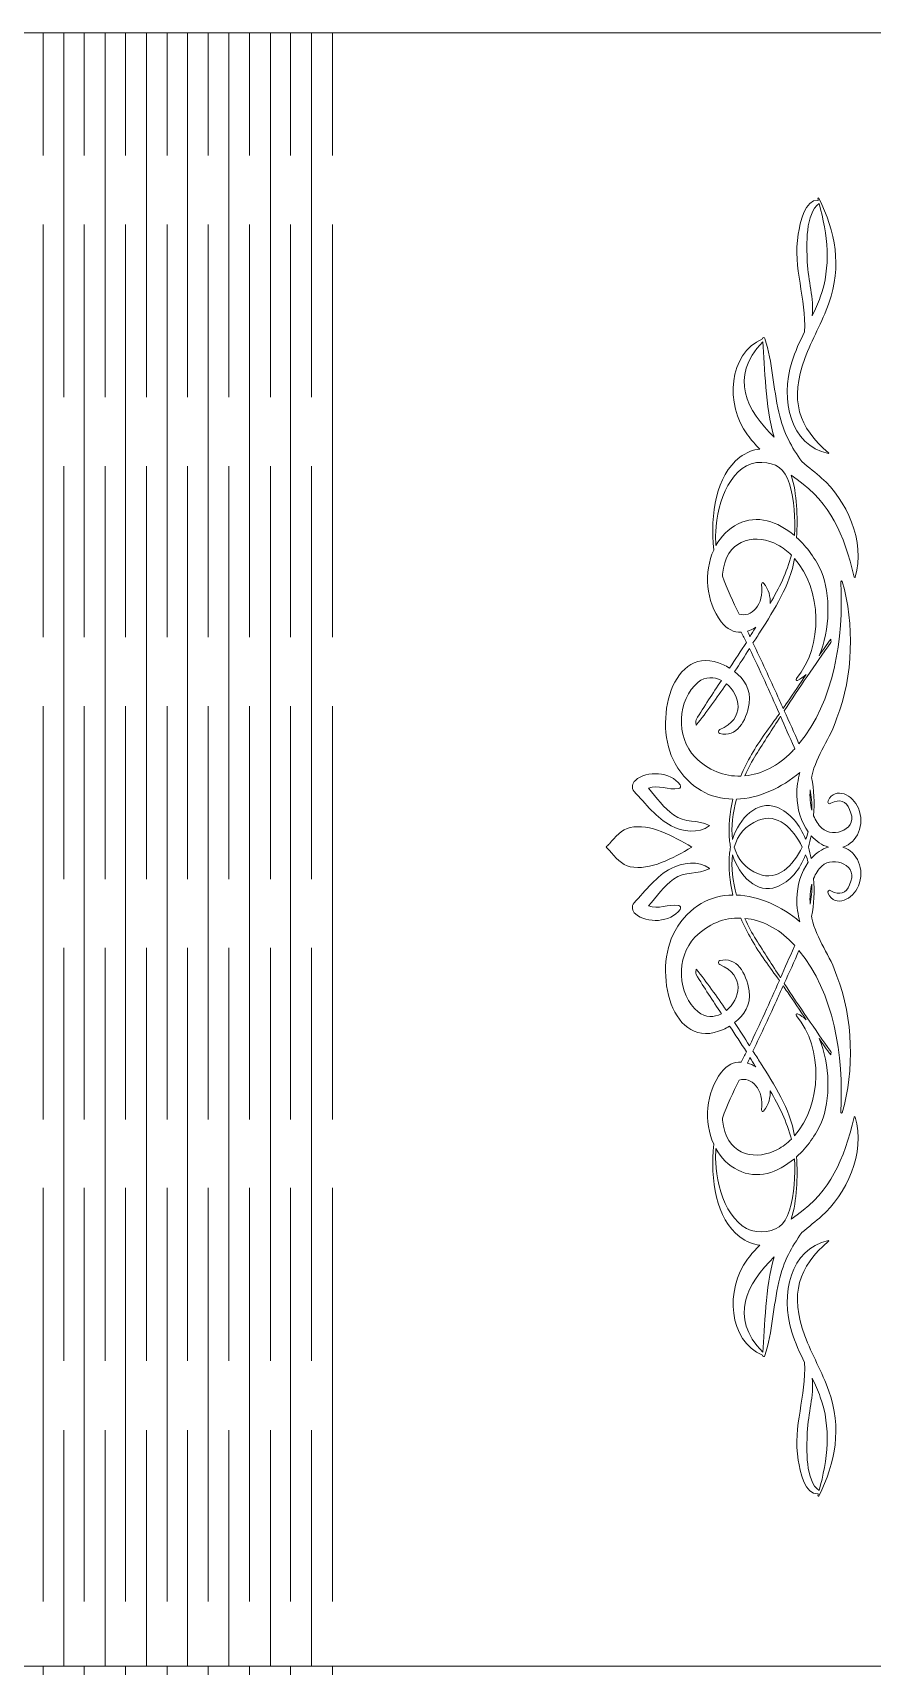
# Model space of a CAD drawing. Header units: millimetres. Extents: x -2181 to -135, y -809 to 517.
# Drawn here: x -954.3 to -892.7, y 397.5 to 517.4 of the extents above; entities that cross this region are included whole.
import ezdxf

# ---------------------------------------------------------------- set-up
doc = ezdxf.new("R2010")
doc.units = ezdxf.units.MM
doc.header["$MEASUREMENT"] = 0
doc.layers.add('layer 1', color=7, linetype='Continuous')

msp = doc.modelspace()

# ---------------------------------------------------------------- linework, layer by layer
at = {"layer": 'layer 1', "color": 250, "lineweight": 18}
msp.add_open_spline([(-1077.7513, 517.3548), (-1077.7513, 517.3548), (-1077.7513, 397.4972), (-1077.7513, 397.4972), (-1077.7513, 397.4972), (-1077.7513, 397.4972), (-832.2763, 397.4972), (-832.2763, 397.4972), (-832.2763, 397.4972), (-832.2763, 397.4972), (-832.2763, 517.3548), (-832.2763, 517.3548), (-832.2763, 517.3548), (-832.2763, 517.3548), (-1077.7513, 517.3548), (-1077.7513, 517.3548)], degree=3, knots=[0, 0, 0, 0, 0.2, 0.2, 0.2, 0.2, 0.4, 0.4, 0.4, 0.4, 0.6, 0.6, 0.6, 0.6, 1, 1, 1, 1], dxfattribs=at)
at = {"layer": 'layer 1', "color": 251, "lineweight": 18}
for points in [[(-953.5016, 517.356), (-953.5016, 517.356), (-953.5016, 508.3524), (-953.5016, 508.3524)], [(-951.9767, 517.3548), (-951.9767, 517.3548), (-951.9766, 490.6024), (-951.9766, 490.6024)], [(-950.4766, 517.356), (-950.4766, 517.356), (-950.4766, 508.3524), (-950.4766, 508.3524)], [(-948.9517, 517.3548), (-948.9517, 517.3548), (-948.9516, 490.6024), (-948.9516, 490.6024)], [(-947.4516, 517.356), (-947.4516, 517.356), (-947.4516, 508.3524), (-947.4516, 508.3524)], [(-945.9267, 517.3548), (-945.9267, 517.3548), (-945.9266, 490.6024), (-945.9266, 490.6024)], [(-944.4016, 517.356), (-944.4016, 517.356), (-944.4016, 508.3524), (-944.4016, 508.3524)], [(-942.9017, 517.3548), (-942.9017, 517.3548), (-942.9016, 490.6024), (-942.9016, 490.6024)], [(-941.4016, 517.356), (-941.4016, 517.356), (-941.4016, 508.3524), (-941.4016, 508.3524)], [(-939.8767, 517.3548), (-939.8767, 517.3548), (-939.8766, 490.6024), (-939.8766, 490.6024)], [(-938.3516, 517.356), (-938.3516, 517.356), (-938.3516, 508.3524), (-938.3516, 508.3524)], [(-936.8267, 517.3548), (-936.8267, 517.3548), (-936.8266, 490.6024), (-936.8266, 490.6024)], [(-935.3516, 517.356), (-935.3516, 517.356), (-935.3516, 508.3524), (-935.3516, 508.3524)], [(-933.8017, 517.3548), (-933.8017, 517.3548), (-933.8016, 490.6024), (-933.8016, 490.6024)], [(-932.2766, 517.356), (-932.2766, 517.356), (-932.2766, 508.3524), (-932.2766, 508.3524)], [(-953.5016, 503.2774), (-953.5016, 503.2774), (-953.5016, 473.0024), (-953.5016, 473.0024)], [(-950.4766, 503.2774), (-950.4766, 503.2774), (-950.4766, 473.0024), (-950.4766, 473.0024)], [(-947.4516, 503.2774), (-947.4516, 503.2774), (-947.4516, 473.0024), (-947.4516, 473.0024)], [(-944.4016, 503.2774), (-944.4016, 503.2774), (-944.4016, 473.0024), (-944.4016, 473.0024)], [(-941.4016, 503.2774), (-941.4016, 503.2774), (-941.4016, 473.0024), (-941.4016, 473.0024)], [(-938.3516, 503.2774), (-938.3516, 503.2774), (-938.3516, 473.0024), (-938.3516, 473.0024)], [(-935.3516, 503.2774), (-935.3516, 503.2774), (-935.3516, 473.0024), (-935.3516, 473.0024)], [(-932.2766, 503.2774), (-932.2766, 503.2774), (-932.2766, 473.0024), (-932.2766, 473.0024)], [(-951.9766, 485.5524), (-951.9766, 485.5524), (-951.9766, 455.2525), (-951.9766, 455.2525)], [(-948.9516, 485.5524), (-948.9516, 485.5524), (-948.9516, 455.2525), (-948.9516, 455.2525)], [(-945.9266, 485.5524), (-945.9266, 485.5524), (-945.9266, 455.2525), (-945.9266, 455.2525)], [(-942.9016, 485.5524), (-942.9016, 485.5524), (-942.9016, 455.2525), (-942.9016, 455.2525)], [(-939.8766, 485.5524), (-939.8766, 485.5524), (-939.8766, 455.2525), (-939.8766, 455.2525)], [(-936.8266, 485.5524), (-936.8266, 485.5524), (-936.8266, 455.2525), (-936.8266, 455.2525)], [(-933.8016, 485.5524), (-933.8016, 485.5524), (-933.8016, 455.2525), (-933.8016, 455.2525)], [(-953.5016, 467.9525), (-953.5016, 467.9525), (-953.5016, 437.6274), (-953.5016, 437.6274)], [(-950.4766, 467.9525), (-950.4766, 467.9525), (-950.4766, 437.6274), (-950.4766, 437.6274)], [(-947.4516, 467.9525), (-947.4516, 467.9525), (-947.4516, 437.6274), (-947.4516, 437.6274)], [(-944.4016, 467.9525), (-944.4016, 467.9525), (-944.4016, 437.6274), (-944.4016, 437.6274)], [(-941.4016, 467.9525), (-941.4016, 467.9525), (-941.4016, 437.6274), (-941.4016, 437.6274)], [(-938.3516, 467.9525), (-938.3516, 467.9525), (-938.3516, 437.6274), (-938.3516, 437.6274)], [(-935.3516, 467.9525), (-935.3516, 467.9525), (-935.3516, 437.6274), (-935.3516, 437.6274)], [(-932.2766, 467.9525), (-932.2766, 467.9525), (-932.2766, 437.6274), (-932.2766, 437.6274)], [(-951.9766, 450.2025), (-951.9766, 450.2025), (-951.9766, 419.9024), (-951.9766, 419.9024)], [(-948.9516, 450.2025), (-948.9516, 450.2025), (-948.9516, 419.9024), (-948.9516, 419.9024)], [(-945.9266, 450.2025), (-945.9266, 450.2025), (-945.9266, 419.9024), (-945.9266, 419.9024)], [(-942.9016, 450.2025), (-942.9016, 450.2025), (-942.9016, 419.9024), (-942.9016, 419.9024)], [(-939.8766, 450.2025), (-939.8766, 450.2025), (-939.8766, 419.9024), (-939.8766, 419.9024)], [(-936.8266, 450.2025), (-936.8266, 450.2025), (-936.8266, 419.9024), (-936.8266, 419.9024)], [(-933.8016, 450.2025), (-933.8016, 450.2025), (-933.8016, 419.9024), (-933.8016, 419.9024)], [(-953.5016, 432.6024), (-953.5016, 432.6024), (-953.5016, 402.2524), (-953.5016, 402.2524)], [(-950.4766, 432.6024), (-950.4766, 432.6024), (-950.4766, 402.2524), (-950.4766, 402.2524)], [(-947.4516, 432.6024), (-947.4516, 432.6024), (-947.4516, 402.2524), (-947.4516, 402.2524)], [(-944.4016, 432.6024), (-944.4016, 432.6024), (-944.4016, 402.2524), (-944.4016, 402.2524)], [(-941.4016, 432.6024), (-941.4016, 432.6024), (-941.4016, 402.2524), (-941.4016, 402.2524)], [(-938.3516, 432.6024), (-938.3516, 432.6024), (-938.3516, 402.2524), (-938.3516, 402.2524)], [(-935.3516, 432.6024), (-935.3516, 432.6024), (-935.3516, 402.2524), (-935.3516, 402.2524)], [(-932.2766, 432.6024), (-932.2766, 432.6024), (-932.2766, 402.2524), (-932.2766, 402.2524)], [(-951.9766, 414.8275), (-951.9766, 414.8275), (-951.9767, 397.4971), (-951.9767, 397.4971)], [(-948.9516, 414.8275), (-948.9516, 414.8275), (-948.9517, 397.4971), (-948.9517, 397.4971)], [(-945.9266, 414.8275), (-945.9266, 414.8275), (-945.9267, 397.4971), (-945.9267, 397.4971)], [(-942.9016, 414.8275), (-942.9016, 414.8275), (-942.9017, 397.4971), (-942.9017, 397.4971)], [(-939.8766, 414.8275), (-939.8766, 414.8275), (-939.8767, 397.4971), (-939.8767, 397.4971)], [(-936.8266, 414.8275), (-936.8266, 414.8275), (-936.8267, 397.4971), (-936.8267, 397.4971)], [(-933.8016, 414.8275), (-933.8016, 414.8275), (-933.8017, 397.4971), (-933.8017, 397.4971)], [(-953.5017, 397.5222), (-953.5017, 397.5222), (-953.5017, 397.4971), (-953.5017, 397.4971)], [(-953.5016, 397.4971), (-953.5016, 397.4971), (-953.5016, 388.4935), (-953.5016, 388.4935)], [(-950.4767, 397.5222), (-950.4767, 397.5222), (-950.4767, 397.4971), (-950.4767, 397.4971)], [(-950.4766, 397.4971), (-950.4766, 397.4971), (-950.4766, 388.4935), (-950.4766, 388.4935)], [(-947.4517, 397.5222), (-947.4517, 397.5222), (-947.4517, 397.4971), (-947.4517, 397.4971)], [(-947.4516, 397.4971), (-947.4516, 397.4971), (-947.4516, 388.4935), (-947.4516, 388.4935)], [(-944.4017, 397.5222), (-944.4017, 397.5222), (-944.4017, 397.4971), (-944.4017, 397.4971)], [(-944.4016, 397.4971), (-944.4016, 397.4971), (-944.4016, 388.4935), (-944.4016, 388.4935)], [(-941.4017, 397.5222), (-941.4017, 397.5222), (-941.4017, 397.4971), (-941.4017, 397.4971)], [(-941.4016, 397.4971), (-941.4016, 397.4971), (-941.4016, 388.4935), (-941.4016, 388.4935)], [(-938.3517, 397.5222), (-938.3517, 397.5222), (-938.3517, 397.4971), (-938.3517, 397.4971)], [(-938.3516, 397.4971), (-938.3516, 397.4971), (-938.3516, 388.4935), (-938.3516, 388.4935)], [(-935.3517, 397.5222), (-935.3517, 397.5222), (-935.3517, 397.4971), (-935.3517, 397.4971)], [(-935.3516, 397.4971), (-935.3516, 397.4971), (-935.3516, 388.4935), (-935.3516, 388.4935)], [(-932.2767, 397.5222), (-932.2767, 397.5222), (-932.2767, 397.4971), (-932.2767, 397.4971)], [(-932.2766, 397.4971), (-932.2766, 397.4971), (-932.2766, 388.4935), (-932.2766, 388.4935)]]:
    msp.add_open_spline(points, degree=3, dxfattribs=at)
at = {"layer": 'layer 1', "color": 175, "lineweight": 18}
for points, knots in [([(-895.852, 497.5145), (-896.358, 496.1068), (-897.1035, 494.8495), (-897.6238, 493.4506), (-897.6238, 493.4506), (-898.7539, 490.4156), (-898.0895, 488.3838), (-895.8769, 486.5236), (-895.8769, 486.5236), (-895.8574, 486.5062), (-895.8682, 486.4746), (-895.8927, 486.4767), (-895.8927, 486.4767), (-898.716, 487.0817), (-899.4224, 490.403), (-898.5708, 493.1872), (-898.5708, 493.1872), (-898.3322, 493.9688), (-897.9936, 494.6962), (-897.6428, 495.4134), (-897.6428, 495.4134), (-897.486, 497.8819), (-898.5287, 500.0648), (-898.1059, 502.5732), (-898.1059, 502.5732), (-897.9685, 503.3943), (-897.6111, 505.1747), (-896.637, 505.0438), (-896.637, 505.0438), (-896.6496, 505.0858), (-896.6592, 505.1301), (-896.6722, 505.1747), (-896.6722, 505.1747), (-896.689, 505.2309), (-896.6145, 505.2661), (-896.5891, 505.213), (-896.5891, 505.213), (-895.3853, 502.7647), (-894.8866, 500.2054), (-895.852, 497.5145)], [0, 0, 0, 0, 0.09090909, 0.09090909, 0.09090909, 0.09090909, 0.18181818, 0.18181818, 0.18181818, 0.18181818, 0.27272727, 0.27272727, 0.27272727, 0.27272727, 0.36363636, 0.36363636, 0.36363636, 0.36363636, 0.45454545, 0.45454545, 0.45454545, 0.45454545, 0.54545455, 0.54545455, 0.54545455, 0.54545455, 0.63636364, 0.63636364, 0.63636364, 0.63636364, 0.72727273, 0.72727273, 0.72727273, 0.72727273, 0.81818182, 0.81818182, 0.81818182, 0.81818182, 1, 1, 1, 1]), ([(-896.5751, 504.8164), (-897.5823, 504.1289), (-897.5031, 501.7389), (-897.4395, 500.548), (-897.4395, 500.548), (-897.3615, 499.0963), (-896.9493, 497.8844), (-897.0777, 496.5773), (-897.0777, 496.5773), (-896.864, 497.0242), (-896.6592, 497.4782), (-896.4857, 497.9543), (-896.4857, 497.9543), (-895.679, 500.1513), (-895.9494, 502.5893), (-896.5747, 504.8164)], [0, 0, 0, 0, 0.2, 0.2, 0.2, 0.2, 0.4, 0.4, 0.4, 0.4, 0.6, 0.6, 0.6, 0.6, 1, 1, 1, 1]), ([(-898.1817, 484.5829), (-895.7058, 482.7835), (-894.7923, 480.6383), (-893.995, 477.4095), (-893.995, 477.4095), (-893.9839, 477.3673), (-893.9323, 477.3709), (-893.9206, 477.4095), (-893.9206, 477.4095), (-893.1446, 480.0578), (-894.6064, 483.116), (-896.3958, 484.6825), (-896.3958, 484.6825), (-896.8032, 485.0414), (-897.3099, 485.4436), (-897.8486, 485.8849), (-897.8486, 485.8849), (-898.5789, 486.9533), (-899.1774, 487.9296), (-899.5327, 489.5032), (-899.5327, 489.5032), (-899.9382, 491.2909), (-899.9978, 493.1672), (-900.5478, 494.9101), (-900.5478, 494.9101), (-900.5795, 495.0146), (-900.7318, 495.0098), (-900.7246, 494.8859), (-900.7246, 494.8859), (-900.7261, 494.8859), (-900.729, 494.8859), (-900.7307, 494.8859), (-900.7307, 494.8859), (-903.2244, 493.8132), (-903.4902, 490.0976), (-901.8197, 487.8406), (-901.8197, 487.8406), (-901.5414, 487.4651), (-901.2422, 487.123), (-900.928, 486.8052), (-900.928, 486.8052), (-901.4168, 486.766), (-901.9231, 486.5626), (-902.39, 486.1999), (-902.39, 486.1999), (-904.1243, 484.8533), (-904.5679, 482.0478), (-904.3063, 479.3978), (-904.3063, 479.3978), (-905.0445, 477.7763), (-904.8811, 475.6445), (-903.7551, 474.1302), (-903.7551, 474.1302), (-903.3408, 473.5725), (-902.8104, 473.3528), (-902.2852, 473.3716), (-902.2852, 473.3716), (-902.1578, 473.1193), (-902.0315, 472.8657), (-901.9055, 472.6255), (-901.9055, 472.6255), (-902.3118, 471.9993), (-902.7272, 471.3667), (-903.1442, 470.7357), (-903.1442, 470.7357), (-903.2967, 470.8289), (-903.4503, 470.91), (-903.599, 470.9789), (-903.599, 470.9789), (-907.3676, 472.7148), (-908.8368, 466.7028), (-907.1365, 463.736), (-907.1365, 463.736), (-906.0847, 461.901), (-904.5286, 461.1419), (-902.8945, 461.1192), (-902.8945, 461.1192), (-903.1373, 460.1406), (-903.237, 459.1172), (-903.137, 458.0486), (-903.137, 458.0486), (-903.1231, 457.9016), (-903.1013, 457.7529), (-903.0715, 457.6041)], [0, 0, 0, 0, 0.04545455, 0.04545455, 0.04545455, 0.04545455, 0.09090909, 0.09090909, 0.09090909, 0.09090909, 0.13636364, 0.13636364, 0.13636364, 0.13636364, 0.18181818, 0.18181818, 0.18181818, 0.18181818, 0.22727273, 0.22727273, 0.22727273, 0.22727273, 0.27272727, 0.27272727, 0.27272727, 0.27272727, 0.31818182, 0.31818182, 0.31818182, 0.31818182, 0.36363636, 0.36363636, 0.36363636, 0.36363636, 0.40909091, 0.40909091, 0.40909091, 0.40909091, 0.45454545, 0.45454545, 0.45454545, 0.45454545, 0.5, 0.5, 0.5, 0.5, 0.54545455, 0.54545455, 0.54545455, 0.54545455, 0.59090909, 0.59090909, 0.59090909, 0.59090909, 0.63636364, 0.63636364, 0.63636364, 0.63636364, 0.68181818, 0.68181818, 0.68181818, 0.68181818, 0.72727273, 0.72727273, 0.72727273, 0.72727273, 0.77272727, 0.77272727, 0.77272727, 0.77272727, 0.81818182, 0.81818182, 0.81818182, 0.81818182, 0.86363636, 0.86363636, 0.86363636, 0.86363636, 0.90909091, 0.90909091, 0.90909091, 0.90909091, 1, 1, 1, 1]), ([(-899.88, 487.6737), (-900.5299, 489.9443), (-900.5575, 492.7976), (-900.7082, 494.6692), (-900.7082, 494.6692), (-903.2238, 492.0549), (-901.8549, 489.639), (-899.88, 487.6737)], [0, 0, 0, 0, 0.33333333, 0.33333333, 0.33333333, 0.33333333, 1, 1, 1, 1]), ([(-898.3864, 480.4668), (-898.3129, 481.7324), (-898.4059, 483.0444), (-898.7502, 484.2489), (-898.7502, 484.2489), (-899.0773, 485.3944), (-899.7778, 485.7867), (-900.7648, 485.8291), (-900.7648, 485.8291), (-902.9993, 485.9248), (-904.0475, 482.9063), (-904.1589, 480.74), (-904.1589, 480.74), (-904.1768, 480.391), (-904.1702, 480.0512), (-904.1438, 479.72), (-904.1438, 479.72), (-903.7699, 480.3931), (-903.2264, 480.9557), (-902.5169, 481.3134), (-902.5169, 481.3134), (-901.1256, 482.0154), (-899.6083, 481.5005), (-898.3864, 480.4668)], [0, 0, 0, 0, 0.14285714, 0.14285714, 0.14285714, 0.14285714, 0.28571429, 0.28571429, 0.28571429, 0.28571429, 0.42857143, 0.42857143, 0.42857143, 0.42857143, 0.57142857, 0.57142857, 0.57142857, 0.57142857, 0.71428571, 0.71428571, 0.71428571, 0.71428571, 1, 1, 1, 1]), ([(-899.1337, 467.6082), (-898.0216, 469.2957), (-896.8814, 470.9723), (-895.7141, 472.6086), (-895.7141, 472.6086), (-895.6777, 472.6592), (-895.7252, 472.8517), (-895.7241, 472.8535), (-895.7241, 472.8535), (-896.0111, 472.4543), (-896.2945, 472.0515), (-896.5757, 471.6468), (-896.5757, 471.6468), (-895.7472, 473.5071), (-895.7267, 476.1972), (-896.4072, 477.7895), (-896.4072, 477.7895), (-896.802, 478.7136), (-897.4467, 479.6227), (-898.2245, 480.3252), (-898.2245, 480.3252), (-898.1312, 481.854), (-898.1966, 483.5004), (-898.6142, 484.897)], [0, 0, 0, 0, 0.14285714, 0.14285714, 0.14285714, 0.14285714, 0.28571429, 0.28571429, 0.28571429, 0.28571429, 0.42857143, 0.42857143, 0.42857143, 0.42857143, 0.57142857, 0.57142857, 0.57142857, 0.57142857, 0.71428571, 0.71428571, 0.71428571, 0.71428571, 1, 1, 1, 1]), ([(-900.1677, 475.476), (-899.5214, 476.588), (-898.9233, 477.7741), (-898.6087, 479.0276), (-898.6087, 479.0276), (-898.9099, 479.325), (-899.2475, 479.5809), (-899.6212, 479.7841), (-899.6212, 479.7841), (-901.0884, 480.5833), (-903.1834, 480.3226), (-903.5975, 478.0704), (-903.5975, 478.0704), (-903.632, 477.8819), (-903.6542, 477.6868), (-903.6641, 477.4902), (-903.6641, 477.4902), (-903.3369, 476.5282), (-902.8892, 475.6137), (-902.4389, 474.6986), (-902.4389, 474.6986), (-901.5569, 474.3961), (-900.5902, 475.384), (-900.7966, 476.87), (-900.7966, 476.87), (-900.8092, 476.9661), (-900.7126, 477.0594), (-900.645, 476.9731), (-900.645, 476.9731), (-900.2643, 476.4813), (-900.1298, 475.9622), (-900.1677, 475.476)], [0, 0, 0, 0, 0.11111111, 0.11111111, 0.11111111, 0.11111111, 0.22222222, 0.22222222, 0.22222222, 0.22222222, 0.33333333, 0.33333333, 0.33333333, 0.33333333, 0.44444444, 0.44444444, 0.44444444, 0.44444444, 0.55555556, 0.55555556, 0.55555556, 0.55555556, 0.66666667, 0.66666667, 0.66666667, 0.66666667, 0.77777778, 0.77777778, 0.77777778, 0.77777778, 1, 1, 1, 1]), ([(-899.2115, 467.7734), (-899.3338, 468.0624), (-899.465, 468.3503), (-899.5955, 468.6378), (-899.5955, 468.6378), (-900.1998, 469.9655), (-900.8083, 471.2928), (-901.4297, 472.5812), (-901.4297, 472.5812), (-901.2414, 472.848), (-901.0556, 473.1438), (-900.8707, 473.4395), (-900.8707, 473.4395), (-899.8761, 475.0301), (-898.6977, 476.7884), (-898.3766, 478.7826), (-898.3766, 478.7826), (-896.3864, 476.5326), (-896.2343, 472.3443), (-898.2388, 469.9749), (-898.2388, 469.9749), (-898.286, 469.9177), (-898.2382, 469.7971), (-898.1664, 469.8287), (-898.1664, 469.8287), (-897.9339, 469.9389), (-897.7204, 470.0864), (-897.5252, 470.2647), (-897.5252, 470.2647), (-897.9862, 469.5869), (-898.4444, 468.9068), (-898.9044, 468.2285), (-898.9044, 468.2285), (-899.0079, 468.0758), (-899.1132, 467.9239), (-899.2115, 467.7734)], [0, 0, 0, 0, 0.1, 0.1, 0.1, 0.1, 0.2, 0.2, 0.2, 0.2, 0.3, 0.3, 0.3, 0.3, 0.4, 0.4, 0.4, 0.4, 0.5, 0.5, 0.5, 0.5, 0.6, 0.6, 0.6, 0.6, 0.7, 0.7, 0.7, 0.7, 0.8, 0.8, 0.8, 0.8, 1, 1, 1, 1]), ([(-898.6142, 430.3085), (-898.1966, 431.7051), (-898.1312, 433.3515), (-898.2245, 434.8804), (-898.2245, 434.8804), (-897.4467, 435.5828), (-896.802, 436.4919), (-896.4072, 437.4161), (-896.4072, 437.4161), (-895.7267, 439.0083), (-895.7472, 441.6985), (-896.5757, 443.5587), (-896.5757, 443.5587), (-896.2945, 443.1541), (-896.0111, 442.7513), (-895.7241, 442.352), (-895.7241, 442.352), (-895.7252, 442.3539), (-895.6777, 442.5464), (-895.7141, 442.5969), (-895.7141, 442.5969), (-896.8814, 444.2332), (-898.0216, 445.9098), (-899.1337, 447.5973), (-899.1337, 447.5973), (-898.7659, 448.397), (-898.4025, 449.2089), (-898.0518, 450.0273), (-898.0518, 450.0273), (-895.4935, 446.9316), (-894.7729, 442.3489), (-894.9747, 438.131), (-894.9747, 438.131), (-894.9777, 438.0595), (-894.8903, 438.0524), (-894.872, 438.117), (-894.872, 438.117), (-893.9839, 441.2405), (-894.0605, 445.0191), (-895.2709, 448.1262), (-895.2709, 448.1262), (-895.7133, 449.6059), (-896.7749, 450.8309), (-897.1044, 452.3869), (-897.1044, 452.3869), (-897.1123, 452.4239), (-897.1197, 452.4614), (-897.127, 452.4994), (-897.127, 452.4994), (-896.9257, 453.4038), (-896.9109, 454.3591), (-896.9762, 455.3009), (-896.9762, 455.3009), (-896.8401, 455.6499), (-896.6456, 455.9623), (-896.3785, 456.2096), (-896.3785, 456.2096), (-895.522, 457.003), (-893.5768, 456.2635), (-894.3525, 454.8435), (-894.3525, 454.8435), (-894.5931, 454.1979), (-895.0509, 454.0465), (-895.7232, 454.3874), (-895.7232, 454.3874), (-895.8137, 454.5225), (-895.9921, 454.3517), (-895.9204, 454.2095), (-895.9204, 454.2095), (-895.3678, 453.1116), (-894.0899, 453.7823), (-893.6873, 454.7521), (-893.6873, 454.7521), (-893.1894, 455.9581), (-893.7719, 457.2695), (-894.8239, 457.6028), (-894.8239, 457.6028), (-893.7719, 457.9361), (-893.1894, 459.2475), (-893.6873, 460.4534), (-893.6873, 460.4534), (-894.0899, 461.4232), (-895.3678, 462.0939), (-895.9204, 460.9961), (-895.9204, 460.9961), (-895.9921, 460.8538), (-895.8137, 460.683), (-895.7232, 460.8181), (-895.7232, 460.8181), (-895.0509, 461.1591), (-894.5931, 461.0077), (-894.3525, 460.3621), (-894.3525, 460.3621), (-893.5768, 458.942), (-895.522, 458.2025), (-896.3785, 458.996), (-896.3785, 458.996), (-896.6456, 459.2432), (-896.8401, 459.5557), (-896.9762, 459.9046), (-896.9762, 459.9046), (-896.9109, 460.8465), (-896.9257, 461.8017), (-897.127, 462.7062), (-897.127, 462.7062), (-897.1197, 462.7442), (-897.1123, 462.7816), (-897.1044, 462.8187), (-897.1044, 462.8187), (-896.7749, 464.3747), (-895.7133, 465.5996), (-895.2709, 467.0794), (-895.2709, 467.0794), (-894.0605, 470.1865), (-893.9839, 473.9651), (-894.872, 477.0885), (-894.872, 477.0885), (-894.8903, 477.1531), (-894.9777, 477.146), (-894.9747, 477.0745), (-894.9747, 477.0745), (-894.7729, 472.8566), (-895.4935, 468.2739), (-898.0518, 465.1782), (-898.0518, 465.1782), (-898.4025, 465.9966), (-898.7659, 466.8086), (-899.1337, 467.6082)], [0, 0, 0, 0, 0.03030303, 0.03030303, 0.03030303, 0.03030303, 0.06060606, 0.06060606, 0.06060606, 0.06060606, 0.09090909, 0.09090909, 0.09090909, 0.09090909, 0.12121212, 0.12121212, 0.12121212, 0.12121212, 0.15151515, 0.15151515, 0.15151515, 0.15151515, 0.18181818, 0.18181818, 0.18181818, 0.18181818, 0.21212121, 0.21212121, 0.21212121, 0.21212121, 0.24242424, 0.24242424, 0.24242424, 0.24242424, 0.27272727, 0.27272727, 0.27272727, 0.27272727, 0.3030303, 0.3030303, 0.3030303, 0.3030303, 0.33333333, 0.33333333, 0.33333333, 0.33333333, 0.36363636, 0.36363636, 0.36363636, 0.36363636, 0.39393939, 0.39393939, 0.39393939, 0.39393939, 0.42424242, 0.42424242, 0.42424242, 0.42424242, 0.45454545, 0.45454545, 0.45454545, 0.45454545, 0.48484848, 0.48484848, 0.48484848, 0.48484848, 0.51515152, 0.51515152, 0.51515152, 0.51515152, 0.54545455, 0.54545455, 0.54545455, 0.54545455, 0.57575758, 0.57575758, 0.57575758, 0.57575758, 0.60606061, 0.60606061, 0.60606061, 0.60606061, 0.63636364, 0.63636364, 0.63636364, 0.63636364, 0.66666667, 0.66666667, 0.66666667, 0.66666667, 0.6969697, 0.6969697, 0.6969697, 0.6969697, 0.72727273, 0.72727273, 0.72727273, 0.72727273, 0.75757576, 0.75757576, 0.75757576, 0.75757576, 0.78787879, 0.78787879, 0.78787879, 0.78787879, 0.81818182, 0.81818182, 0.81818182, 0.81818182, 0.84848485, 0.84848485, 0.84848485, 0.84848485, 0.87878788, 0.87878788, 0.87878788, 0.87878788, 0.90909091, 0.90909091, 0.90909091, 0.90909091, 0.93939394, 0.93939394, 0.93939394, 0.93939394, 1, 1, 1, 1]), ([(-901.224, 473.7333), (-901.4134, 473.6066), (-901.6182, 473.5085), (-901.8299, 473.4465), (-901.8299, 473.4465), (-901.7653, 473.3116), (-901.7005, 473.1767), (-901.6487, 473.0334)], [0, 0, 0, 0, 0.33333333, 0.33333333, 0.33333333, 0.33333333, 1, 1, 1, 1]), ([(-899.4857, 467.3881), (-900.1917, 466.4155), (-900.9271, 465.4456), (-901.5345, 464.3887), (-901.5345, 464.3887), (-901.8281, 463.8779), (-902.095, 463.3518), (-902.3244, 462.8109), (-902.3244, 462.8109), (-903.5163, 462.7753), (-904.7034, 463.2145), (-905.686, 464.2217), (-905.686, 464.2217), (-907.0884, 465.6592), (-906.9903, 468.4434), (-905.4534, 469.6965), (-905.4534, 469.6965), (-904.9184, 470.1347), (-904.285, 470.111), (-903.744, 469.8291), (-903.744, 469.8291), (-904.3737, 468.8768), (-905.0003, 467.9218), (-905.5996, 466.9429), (-905.5996, 466.9429), (-905.6473, 466.8663), (-905.5874, 466.5467), (-905.5829, 466.5531), (-905.5829, 466.5531), (-904.8214, 467.5325), (-904.0879, 468.5488), (-903.3765, 469.5872), (-903.3765, 469.5872), (-902.3621, 468.7669), (-901.9465, 467.0313), (-903.8594, 466.2185), (-903.8594, 466.2185), (-903.9689, 466.1717), (-903.9942, 465.9554), (-903.8594, 465.9261), (-903.8594, 465.9261), (-902.6273, 465.6391), (-901.925, 466.794), (-901.7084, 468.1476), (-901.7084, 468.1476), (-901.5442, 469.1761), (-902.0941, 469.9571), (-902.7732, 470.4808), (-902.7732, 470.4808), (-902.4, 471.0411), (-902.0321, 471.6064), (-901.6833, 472.1795), (-901.6833, 472.1795), (-900.9249, 470.603), (-900.1986, 468.9936), (-899.4857, 467.3881)], [0, 0, 0, 0, 0.06666667, 0.06666667, 0.06666667, 0.06666667, 0.13333333, 0.13333333, 0.13333333, 0.13333333, 0.2, 0.2, 0.2, 0.2, 0.26666667, 0.26666667, 0.26666667, 0.26666667, 0.33333333, 0.33333333, 0.33333333, 0.33333333, 0.4, 0.4, 0.4, 0.4, 0.46666667, 0.46666667, 0.46666667, 0.46666667, 0.53333333, 0.53333333, 0.53333333, 0.53333333, 0.6, 0.6, 0.6, 0.6, 0.66666667, 0.66666667, 0.66666667, 0.66666667, 0.73333333, 0.73333333, 0.73333333, 0.73333333, 0.8, 0.8, 0.8, 0.8, 0.86666667, 0.86666667, 0.86666667, 0.86666667, 1, 1, 1, 1]), ([(-898.3629, 464.8197), (-898.4329, 464.7427), (-898.5041, 464.6665), (-898.5767, 464.5914), (-898.5767, 464.5914), (-899.5634, 463.5719), (-900.7853, 462.9499), (-902.0208, 462.8302), (-902.0208, 462.8302), (-901.7678, 463.4026), (-901.4879, 463.9281), (-901.2108, 464.3683), (-901.2108, 464.3683), (-900.6127, 465.3178), (-900.0064, 466.2648), (-899.4006, 467.206)], [0, 0, 0, 0, 0.2, 0.2, 0.2, 0.2, 0.4, 0.4, 0.4, 0.4, 0.6, 0.6, 0.6, 0.6, 1, 1, 1, 1]), ([(-906.8664, 461.8935), (-907.6718, 461.7728), (-908.3577, 462.192), (-909.0917, 461.9182), (-909.0917, 461.9182), (-908.5112, 461.2279), (-907.9341, 460.4556), (-907.2583, 459.9634), (-907.2583, 459.9634), (-906.4073, 459.3408), (-905.4858, 459.6428), (-904.6325, 459.1934), (-904.6325, 459.1934), (-904.6189, 459.1862), (-904.6232, 459.1668), (-904.6325, 459.1561), (-904.6325, 459.1561), (-905.3593, 458.5642), (-906.6504, 458.7465), (-907.433, 459.1617), (-907.433, 459.1617), (-908.4988, 459.7259), (-909.2918, 460.781), (-910.1423, 461.6934), (-910.1423, 461.6934), (-910.3681, 461.9353), (-910.2688, 462.3133), (-910.054, 462.498), (-910.054, 462.498), (-909.2072, 463.2283), (-907.4713, 463.1559), (-906.771, 462.1695), (-906.771, 462.1695), (-906.6905, 462.0558), (-906.7478, 461.9137), (-906.8664, 461.8935)], [0, 0, 0, 0, 0.1, 0.1, 0.1, 0.1, 0.2, 0.2, 0.2, 0.2, 0.3, 0.3, 0.3, 0.3, 0.4, 0.4, 0.4, 0.4, 0.5, 0.5, 0.5, 0.5, 0.6, 0.6, 0.6, 0.6, 0.7, 0.7, 0.7, 0.7, 0.8, 0.8, 0.8, 0.8, 1, 1, 1, 1]), ([(-902.6366, 461.1217), (-902.9154, 460.1189), (-903.052, 459.0846), (-902.9222, 458.1712), (-902.9222, 458.1712), (-902.417, 459.7147), (-901.1434, 461.0728), (-899.686, 460.5237), (-899.686, 460.5237), (-898.689, 460.148), (-897.9949, 459.2468), (-897.5613, 458.1735), (-897.5613, 458.1735), (-897.4907, 458.3557), (-897.4289, 458.5379), (-897.376, 458.7165), (-897.376, 458.7165), (-897.8944, 459.4474), (-898.1978, 460.4268), (-898.2078, 461.3949), (-898.2078, 461.3949), (-898.216, 461.9896), (-898.1236, 462.5474), (-897.9894, 463.0868), (-897.9894, 463.0868), (-899.3135, 461.9421), (-901.0025, 461.1755), (-902.6366, 461.1217)], [0, 0, 0, 0, 0.125, 0.125, 0.125, 0.125, 0.25, 0.25, 0.25, 0.25, 0.375, 0.375, 0.375, 0.375, 0.5, 0.5, 0.5, 0.5, 0.625, 0.625, 0.625, 0.625, 0.75, 0.75, 0.75, 0.75, 1, 1, 1, 1]), ([(-897.1063, 460.3141), (-897.0863, 460.8341), (-897.1365, 461.3207), (-897.236, 461.792), (-897.236, 461.792), (-897.2594, 461.2977), (-897.2254, 460.7856), (-897.1063, 460.3141)], [0, 0, 0, 0, 0.33333333, 0.33333333, 0.33333333, 0.33333333, 1, 1, 1, 1]), ([(-912.2008, 457.6028), (-912.1184, 457.6852), (-912.0334, 457.7644), (-911.9565, 457.8532), (-911.9565, 457.8532), (-911.5497, 458.3242), (-911.04, 458.9206), (-910.4444, 459.0404), (-910.4444, 459.0404), (-908.9484, 459.3373), (-907.3359, 458.4322), (-905.9013, 457.6028), (-905.9013, 457.6028), (-907.3359, 456.7733), (-908.9484, 455.8682), (-910.4444, 456.1651), (-910.4444, 456.1651), (-911.04, 456.2849), (-911.5497, 456.8814), (-911.9565, 457.3523), (-911.9565, 457.3523), (-912.0334, 457.4411), (-912.1184, 457.5204), (-912.2008, 457.6028)], [0, 0, 0, 0, 0.14285714, 0.14285714, 0.14285714, 0.14285714, 0.28571429, 0.28571429, 0.28571429, 0.28571429, 0.42857143, 0.42857143, 0.42857143, 0.42857143, 0.57142857, 0.57142857, 0.57142857, 0.57142857, 0.71428571, 0.71428571, 0.71428571, 0.71428571, 1, 1, 1, 1]), ([(-902.8013, 457.6044), (-902.5491, 458.4699), (-901.997, 459.1783), (-901.0153, 459.5719), (-901.0153, 459.5719), (-899.6259, 460.1293), (-898.4836, 458.9701), (-897.8109, 457.6047)], [0, 0, 0, 0, 0.33333333, 0.33333333, 0.33333333, 0.33333333, 1, 1, 1, 1]), ([(-897.3595, 457.6044), (-897.2762, 457.8758), (-897.2077, 458.1538), (-897.1533, 458.4334), (-897.1533, 458.4334), (-896.8015, 458.0306), (-896.3732, 457.7341), (-895.886, 457.6028), (-895.886, 457.6028), (-896.3732, 457.4714), (-896.8015, 457.1749), (-897.1533, 456.7721), (-897.1533, 456.7721), (-897.2077, 457.0517), (-897.2762, 457.3298), (-897.3595, 457.6011)], [0, 0, 0, 0, 0.2, 0.2, 0.2, 0.2, 0.4, 0.4, 0.4, 0.4, 0.6, 0.6, 0.6, 0.6, 1, 1, 1, 1]), ([(-903.0715, 457.6014), (-903.1013, 457.4527), (-903.1231, 457.3039), (-903.137, 457.1569), (-903.137, 457.1569), (-903.237, 456.0884), (-903.1373, 455.065), (-902.8945, 454.0863), (-902.8945, 454.0863), (-904.5286, 454.0636), (-906.0847, 453.3046), (-907.1365, 451.4695), (-907.1365, 451.4695), (-908.8368, 448.5027), (-907.3676, 442.4908), (-903.599, 444.2267), (-903.599, 444.2267), (-903.4503, 444.2955), (-903.2967, 444.3767), (-903.1442, 444.4699), (-903.1442, 444.4699), (-902.7272, 443.8389), (-902.3118, 443.2062), (-901.9055, 442.58), (-901.9055, 442.58), (-902.0315, 442.3398), (-902.1578, 442.0863), (-902.2852, 441.8339), (-902.2852, 441.8339), (-902.8104, 441.8527), (-903.3408, 441.6331), (-903.7551, 441.0753), (-903.7551, 441.0753), (-904.8811, 439.5611), (-905.0445, 437.4293), (-904.3063, 435.8077), (-904.3063, 435.8077), (-904.5679, 433.1578), (-904.1243, 430.3523), (-902.39, 429.0056), (-902.39, 429.0056), (-901.9231, 428.6429), (-901.4168, 428.4395), (-900.928, 428.4004), (-900.928, 428.4004), (-901.2422, 428.0826), (-901.5414, 427.7405), (-901.8197, 427.3649), (-901.8197, 427.3649), (-903.4902, 425.1079), (-903.2244, 421.3923), (-900.7307, 420.3197), (-900.7307, 420.3197), (-900.729, 420.3197), (-900.7261, 420.3197), (-900.7246, 420.3197), (-900.7246, 420.3197), (-900.7318, 420.1957), (-900.5795, 420.191), (-900.5478, 420.2954), (-900.5478, 420.2954), (-899.9978, 422.0383), (-899.9382, 423.9146), (-899.5327, 425.7024), (-899.5327, 425.7024), (-899.1774, 427.276), (-898.5789, 428.2523), (-897.8486, 429.3206), (-897.8486, 429.3206), (-897.3099, 429.762), (-896.8032, 430.1641), (-896.3958, 430.523), (-896.3958, 430.523), (-894.6064, 432.0895), (-893.1446, 435.1478), (-893.9206, 437.7961), (-893.9206, 437.7961), (-893.9323, 437.8347), (-893.9839, 437.8382), (-893.995, 437.7961), (-893.995, 437.7961), (-894.7923, 434.5673), (-895.7058, 432.422), (-898.1817, 430.6227)], [0, 0, 0, 0, 0.04545455, 0.04545455, 0.04545455, 0.04545455, 0.09090909, 0.09090909, 0.09090909, 0.09090909, 0.13636364, 0.13636364, 0.13636364, 0.13636364, 0.18181818, 0.18181818, 0.18181818, 0.18181818, 0.22727273, 0.22727273, 0.22727273, 0.22727273, 0.27272727, 0.27272727, 0.27272727, 0.27272727, 0.31818182, 0.31818182, 0.31818182, 0.31818182, 0.36363636, 0.36363636, 0.36363636, 0.36363636, 0.40909091, 0.40909091, 0.40909091, 0.40909091, 0.45454545, 0.45454545, 0.45454545, 0.45454545, 0.5, 0.5, 0.5, 0.5, 0.54545455, 0.54545455, 0.54545455, 0.54545455, 0.59090909, 0.59090909, 0.59090909, 0.59090909, 0.63636364, 0.63636364, 0.63636364, 0.63636364, 0.68181818, 0.68181818, 0.68181818, 0.68181818, 0.72727273, 0.72727273, 0.72727273, 0.72727273, 0.77272727, 0.77272727, 0.77272727, 0.77272727, 0.81818182, 0.81818182, 0.81818182, 0.81818182, 0.86363636, 0.86363636, 0.86363636, 0.86363636, 0.90909091, 0.90909091, 0.90909091, 0.90909091, 1, 1, 1, 1]), ([(-903.0715, 457.6041), (-903.0715, 457.6041), (-903.0718, 457.6028), (-903.0718, 457.6028), (-903.0718, 457.6028), (-903.0718, 457.6028), (-903.0715, 457.6014), (-903.0715, 457.6014)], [0, 0, 0, 0, 0.33333333, 0.33333333, 0.33333333, 0.33333333, 1, 1, 1, 1]), ([(-902.6366, 454.0838), (-902.9154, 455.0867), (-903.052, 456.1209), (-902.9222, 457.0344), (-902.9222, 457.0344), (-902.417, 455.4908), (-901.1434, 454.1328), (-899.686, 454.6818), (-899.686, 454.6818), (-898.689, 455.0575), (-897.9949, 455.9587), (-897.5613, 457.032), (-897.5613, 457.032), (-897.4907, 456.8499), (-897.4289, 456.6677), (-897.376, 456.489), (-897.376, 456.489), (-897.8944, 455.7581), (-898.1978, 454.7788), (-898.2078, 453.8107), (-898.2078, 453.8107), (-898.216, 453.2159), (-898.1236, 452.6581), (-897.9894, 452.1187), (-897.9894, 452.1187), (-899.3135, 453.2635), (-901.0025, 454.0301), (-902.6366, 454.0838)], [0, 0, 0, 0, 0.125, 0.125, 0.125, 0.125, 0.25, 0.25, 0.25, 0.25, 0.375, 0.375, 0.375, 0.375, 0.5, 0.5, 0.5, 0.5, 0.625, 0.625, 0.625, 0.625, 0.75, 0.75, 0.75, 0.75, 1, 1, 1, 1]), ([(-897.8109, 457.6008), (-898.4836, 456.2354), (-899.6259, 455.0762), (-901.0153, 455.6336), (-901.0153, 455.6336), (-901.997, 456.0272), (-902.5491, 456.7356), (-902.8013, 457.6011)], [0, 0, 0, 0, 0.33333333, 0.33333333, 0.33333333, 0.33333333, 1, 1, 1, 1]), ([(-897.8109, 457.6047), (-897.8109, 457.6047), (-897.8119, 457.6028), (-897.8119, 457.6028), (-897.8119, 457.6028), (-897.8119, 457.6028), (-897.8109, 457.6008), (-897.8109, 457.6008)], [0, 0, 0, 0, 0.33333333, 0.33333333, 0.33333333, 0.33333333, 1, 1, 1, 1]), ([(-906.8664, 453.3121), (-907.6718, 453.4328), (-908.3577, 453.0136), (-909.0917, 453.2874), (-909.0917, 453.2874), (-908.5112, 453.9777), (-907.9341, 454.75), (-907.2583, 455.2421), (-907.2583, 455.2421), (-906.4073, 455.8647), (-905.4858, 455.5628), (-904.6325, 456.0121), (-904.6325, 456.0121), (-904.6189, 456.0193), (-904.6232, 456.0388), (-904.6325, 456.0494), (-904.6325, 456.0494), (-905.3593, 456.6413), (-906.6504, 456.459), (-907.433, 456.0439), (-907.433, 456.0439), (-908.4988, 455.4796), (-909.2918, 454.4245), (-910.1423, 453.5122), (-910.1423, 453.5122), (-910.3681, 453.2703), (-910.2688, 452.8922), (-910.054, 452.7075), (-910.054, 452.7075), (-909.2072, 451.9773), (-907.4713, 452.0497), (-906.771, 453.0361), (-906.771, 453.0361), (-906.6905, 453.1497), (-906.7478, 453.2918), (-906.8664, 453.3121)], [0, 0, 0, 0, 0.1, 0.1, 0.1, 0.1, 0.2, 0.2, 0.2, 0.2, 0.3, 0.3, 0.3, 0.3, 0.4, 0.4, 0.4, 0.4, 0.5, 0.5, 0.5, 0.5, 0.6, 0.6, 0.6, 0.6, 0.7, 0.7, 0.7, 0.7, 0.8, 0.8, 0.8, 0.8, 1, 1, 1, 1]), ([(-897.1063, 454.8914), (-897.0863, 454.3715), (-897.1365, 453.8848), (-897.236, 453.4136), (-897.236, 453.4136), (-897.2594, 453.9079), (-897.2254, 454.42), (-897.1063, 454.8914)], [0, 0, 0, 0, 0.33333333, 0.33333333, 0.33333333, 0.33333333, 1, 1, 1, 1]), ([(-899.4857, 447.8175), (-900.1917, 448.79), (-900.9271, 449.76), (-901.5345, 450.8169), (-901.5345, 450.8169), (-901.8281, 451.3276), (-902.095, 451.8537), (-902.3244, 452.3947), (-902.3244, 452.3947), (-903.5163, 452.4303), (-904.7034, 451.9911), (-905.686, 450.9839), (-905.686, 450.9839), (-907.0884, 449.5463), (-906.9903, 446.7621), (-905.4534, 445.5091), (-905.4534, 445.5091), (-904.9184, 445.0708), (-904.285, 445.0946), (-903.744, 445.3764), (-903.744, 445.3764), (-904.3737, 446.3287), (-905.0003, 447.2838), (-905.5996, 448.2626), (-905.5996, 448.2626), (-905.6473, 448.3393), (-905.5874, 448.6588), (-905.5829, 448.6524), (-905.5829, 448.6524), (-904.8214, 447.6731), (-904.0879, 446.6568), (-903.3765, 445.6184), (-903.3765, 445.6184), (-902.3621, 446.4386), (-901.9465, 448.1743), (-903.8594, 448.9871), (-903.8594, 448.9871), (-903.9689, 449.0339), (-903.9942, 449.2501), (-903.8594, 449.2795), (-903.8594, 449.2795), (-902.6273, 449.5664), (-901.925, 448.4115), (-901.7084, 447.058), (-901.7084, 447.058), (-901.5442, 446.0295), (-902.0941, 445.2484), (-902.7732, 444.7247), (-902.7732, 444.7247), (-902.4, 444.1645), (-902.0321, 443.5991), (-901.6833, 443.0261), (-901.6833, 443.0261), (-900.9249, 444.6026), (-900.1986, 446.2119), (-899.4857, 447.8175)], [0, 0, 0, 0, 0.06666667, 0.06666667, 0.06666667, 0.06666667, 0.13333333, 0.13333333, 0.13333333, 0.13333333, 0.2, 0.2, 0.2, 0.2, 0.26666667, 0.26666667, 0.26666667, 0.26666667, 0.33333333, 0.33333333, 0.33333333, 0.33333333, 0.4, 0.4, 0.4, 0.4, 0.46666667, 0.46666667, 0.46666667, 0.46666667, 0.53333333, 0.53333333, 0.53333333, 0.53333333, 0.6, 0.6, 0.6, 0.6, 0.66666667, 0.66666667, 0.66666667, 0.66666667, 0.73333333, 0.73333333, 0.73333333, 0.73333333, 0.8, 0.8, 0.8, 0.8, 0.86666667, 0.86666667, 0.86666667, 0.86666667, 1, 1, 1, 1]), ([(-898.3629, 450.3858), (-898.4329, 450.4629), (-898.5041, 450.5391), (-898.5767, 450.6142), (-898.5767, 450.6142), (-899.5634, 451.6337), (-900.7853, 452.2556), (-902.0208, 452.3753), (-902.0208, 452.3753), (-901.7678, 451.803), (-901.4879, 451.2774), (-901.2108, 450.8373), (-901.2108, 450.8373), (-900.6127, 449.8877), (-900.0064, 448.9408), (-899.4006, 447.9996)], [0, 0, 0, 0, 0.2, 0.2, 0.2, 0.2, 0.4, 0.4, 0.4, 0.4, 0.6, 0.6, 0.6, 0.6, 1, 1, 1, 1]), ([(-899.2115, 447.4321), (-899.3338, 447.1431), (-899.465, 446.8553), (-899.5955, 446.5677), (-899.5955, 446.5677), (-900.1998, 445.2401), (-900.8083, 443.9128), (-901.4297, 442.6244), (-901.4297, 442.6244), (-901.2414, 442.3575), (-901.0556, 442.0618), (-900.8707, 441.766), (-900.8707, 441.766), (-899.8761, 440.1754), (-898.6977, 438.4171), (-898.3766, 436.423), (-898.3766, 436.423), (-896.3864, 438.673), (-896.2343, 442.8612), (-898.2388, 445.2307), (-898.2388, 445.2307), (-898.286, 445.2878), (-898.2382, 445.4084), (-898.1664, 445.3769), (-898.1664, 445.3769), (-897.9339, 445.2667), (-897.7204, 445.1192), (-897.5252, 444.9409), (-897.5252, 444.9409), (-897.9862, 445.6186), (-898.4444, 446.2987), (-898.9044, 446.9771), (-898.9044, 446.9771), (-899.0079, 447.1298), (-899.1132, 447.2817), (-899.2115, 447.4321)], [0, 0, 0, 0, 0.1, 0.1, 0.1, 0.1, 0.2, 0.2, 0.2, 0.2, 0.3, 0.3, 0.3, 0.3, 0.4, 0.4, 0.4, 0.4, 0.5, 0.5, 0.5, 0.5, 0.6, 0.6, 0.6, 0.6, 0.7, 0.7, 0.7, 0.7, 0.8, 0.8, 0.8, 0.8, 1, 1, 1, 1]), ([(-901.224, 441.4722), (-901.4134, 441.599), (-901.6182, 441.697), (-901.8299, 441.759), (-901.8299, 441.759), (-901.7653, 441.894), (-901.7005, 442.0288), (-901.6487, 442.1722)], [0, 0, 0, 0, 0.33333333, 0.33333333, 0.33333333, 0.33333333, 1, 1, 1, 1]), ([(-900.1677, 439.7296), (-899.5214, 438.6176), (-898.9233, 437.4314), (-898.6087, 436.178), (-898.6087, 436.178), (-898.9099, 435.8806), (-899.2475, 435.6246), (-899.6212, 435.4214), (-899.6212, 435.4214), (-901.0884, 434.6222), (-903.1834, 434.883), (-903.5975, 437.1352), (-903.5975, 437.1352), (-903.632, 437.3237), (-903.6542, 437.5187), (-903.6641, 437.7153), (-903.6641, 437.7153), (-903.3369, 438.6774), (-902.8892, 439.5918), (-902.4389, 440.5069), (-902.4389, 440.5069), (-901.5569, 440.8094), (-900.5902, 439.8216), (-900.7966, 438.3355), (-900.7966, 438.3355), (-900.8092, 438.2395), (-900.7126, 438.1462), (-900.645, 438.2325), (-900.645, 438.2325), (-900.2643, 438.7243), (-900.1298, 439.2434), (-900.1677, 439.7296)], [0, 0, 0, 0, 0.11111111, 0.11111111, 0.11111111, 0.11111111, 0.22222222, 0.22222222, 0.22222222, 0.22222222, 0.33333333, 0.33333333, 0.33333333, 0.33333333, 0.44444444, 0.44444444, 0.44444444, 0.44444444, 0.55555556, 0.55555556, 0.55555556, 0.55555556, 0.66666667, 0.66666667, 0.66666667, 0.66666667, 0.77777778, 0.77777778, 0.77777778, 0.77777778, 1, 1, 1, 1]), ([(-898.3864, 434.7387), (-898.3129, 433.4732), (-898.4059, 432.1612), (-898.7502, 430.9566), (-898.7502, 430.9566), (-899.0773, 429.8111), (-899.7778, 429.4189), (-900.7648, 429.3765), (-900.7648, 429.3765), (-902.9993, 429.2808), (-904.0475, 432.2992), (-904.1589, 434.4655), (-904.1589, 434.4655), (-904.1768, 434.8145), (-904.1702, 435.1543), (-904.1438, 435.4855), (-904.1438, 435.4855), (-903.7699, 434.8124), (-903.2264, 434.2499), (-902.5169, 433.8921), (-902.5169, 433.8921), (-901.1256, 433.1901), (-899.6083, 433.7051), (-898.3864, 434.7387)], [0, 0, 0, 0, 0.14285714, 0.14285714, 0.14285714, 0.14285714, 0.28571429, 0.28571429, 0.28571429, 0.28571429, 0.42857143, 0.42857143, 0.42857143, 0.42857143, 0.57142857, 0.57142857, 0.57142857, 0.57142857, 0.71428571, 0.71428571, 0.71428571, 0.71428571, 1, 1, 1, 1]), ([(-895.852, 417.691), (-896.358, 419.0988), (-897.1035, 420.3561), (-897.6238, 421.755), (-897.6238, 421.755), (-898.7539, 424.7899), (-898.0895, 426.8217), (-895.8769, 428.682), (-895.8769, 428.682), (-895.8574, 428.6993), (-895.8682, 428.731), (-895.8927, 428.7288), (-895.8927, 428.7288), (-898.716, 428.1238), (-899.4224, 424.8025), (-898.5708, 422.0183), (-898.5708, 422.0183), (-898.3322, 421.2368), (-897.9936, 420.5094), (-897.6428, 419.7921), (-897.6428, 419.7921), (-897.486, 417.3237), (-898.5287, 415.1407), (-898.1059, 412.6324), (-898.1059, 412.6324), (-897.9685, 411.8112), (-897.6111, 410.0308), (-896.637, 410.1617), (-896.637, 410.1617), (-896.6496, 410.1197), (-896.6592, 410.0754), (-896.6722, 410.0308), (-896.6722, 410.0308), (-896.689, 409.9747), (-896.6145, 409.9394), (-896.5891, 409.9926), (-896.5891, 409.9926), (-895.3853, 412.4409), (-894.8866, 415.0002), (-895.852, 417.691)], [0, 0, 0, 0, 0.09090909, 0.09090909, 0.09090909, 0.09090909, 0.18181818, 0.18181818, 0.18181818, 0.18181818, 0.27272727, 0.27272727, 0.27272727, 0.27272727, 0.36363636, 0.36363636, 0.36363636, 0.36363636, 0.45454545, 0.45454545, 0.45454545, 0.45454545, 0.54545455, 0.54545455, 0.54545455, 0.54545455, 0.63636364, 0.63636364, 0.63636364, 0.63636364, 0.72727273, 0.72727273, 0.72727273, 0.72727273, 0.81818182, 0.81818182, 0.81818182, 0.81818182, 1, 1, 1, 1]), ([(-899.88, 427.5318), (-900.5299, 425.2612), (-900.5575, 422.408), (-900.7082, 420.5363), (-900.7082, 420.5363), (-903.2238, 423.1507), (-901.8549, 425.5665), (-899.88, 427.5318)], [0, 0, 0, 0, 0.33333333, 0.33333333, 0.33333333, 0.33333333, 1, 1, 1, 1]), ([(-896.5751, 410.3891), (-897.5823, 411.0767), (-897.5031, 413.4667), (-897.4395, 414.6575), (-897.4395, 414.6575), (-897.3615, 416.1093), (-896.9493, 417.3211), (-897.0777, 418.6283), (-897.0777, 418.6283), (-896.864, 418.1814), (-896.6592, 417.7274), (-896.4857, 417.2513), (-896.4857, 417.2513), (-895.679, 415.0543), (-895.9494, 412.6162), (-896.5747, 410.3891)], [0, 0, 0, 0, 0.2, 0.2, 0.2, 0.2, 0.4, 0.4, 0.4, 0.4, 0.6, 0.6, 0.6, 0.6, 1, 1, 1, 1])]:
    msp.add_open_spline(points, degree=3, knots=knots, dxfattribs=at)
for points in [[(-896.5747, 504.8164), (-896.5747, 504.8164), (-896.5751, 504.8164), (-896.5751, 504.8164)], [(-898.6142, 484.897), (-898.6142, 484.897), (-898.1817, 484.5829), (-898.1817, 484.5829)], [(-901.6487, 473.0334), (-901.5267, 473.2404), (-901.393, 473.4564), (-901.2607, 473.6734)], [(-901.2607, 473.6734), (-901.2607, 473.6734), (-901.224, 473.7333), (-901.224, 473.7333)], [(-899.4006, 467.206), (-899.0743, 466.4464), (-898.7417, 465.6856), (-898.4098, 464.9269)], [(-898.4098, 464.9269), (-898.4098, 464.9269), (-898.3629, 464.8197), (-898.3629, 464.8197)], [(-902.8008, 457.6028), (-902.8008, 457.6028), (-902.8013, 457.6044), (-902.8013, 457.6044)], [(-902.8013, 457.6011), (-902.8013, 457.6011), (-902.8008, 457.6028), (-902.8008, 457.6028)], [(-897.3591, 457.6028), (-897.3591, 457.6028), (-897.3595, 457.6044), (-897.3595, 457.6044)], [(-897.3595, 457.6011), (-897.3595, 457.6011), (-897.3591, 457.6028), (-897.3591, 457.6028)], [(-899.4006, 447.9996), (-899.0743, 448.7591), (-898.7417, 449.5199), (-898.4098, 450.2786)], [(-898.4098, 450.2786), (-898.4098, 450.2786), (-898.3629, 450.3858), (-898.3629, 450.3858)], [(-901.6487, 442.1722), (-901.5267, 441.9652), (-901.393, 441.7492), (-901.2607, 441.5322)], [(-901.2607, 441.5322), (-901.2607, 441.5322), (-901.224, 441.4722), (-901.224, 441.4722)], [(-898.1817, 430.6227), (-898.1817, 430.6227), (-898.6142, 430.3085), (-898.6142, 430.3085)], [(-896.5747, 410.3891), (-896.5747, 410.3891), (-896.5751, 410.3891), (-896.5751, 410.3891)]]:
    msp.add_open_spline(points, degree=3, dxfattribs=at)

doc.saveas('drawing.dxf')
